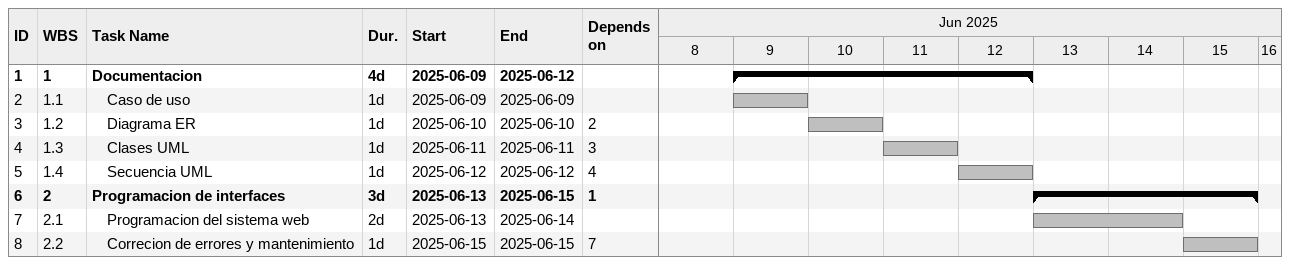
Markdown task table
| ID | WBS | Task | Duration | Start | Finish | Predecessors |
|---|---|---|---|---|---|---|
| 1 | 1 | **Documentacion** | 4d | 2025-06-09 | 2025-06-12 |  |
| 2 | 1.1 | Caso de uso | 1d | 2025-06-09 | 2025-06-09 |  |
| 3 | 1.2 | Diagrama ER | 1d | 2025-06-10 | 2025-06-10 | 2 |
| 4 | 1.3 | Clases UML | 1d | 2025-06-11 | 2025-06-11 | 3 |
| 5 | 1.4 | Secuencia UML | 1d | 2025-06-12 | 2025-06-12 | 4 |
| 6 | 2 | **Programacion de interfaces** | 3d | 2025-06-13 | 2025-06-15 | 1 |
| 7 | 2.1 | Programacion del sistema web | 2d | 2025-06-13 | 2025-06-14 |  |
| 8 | 2.2 | Correcion de errores y mantenimiento | 1d | 2025-06-15 | 2025-06-15 | 7 |
